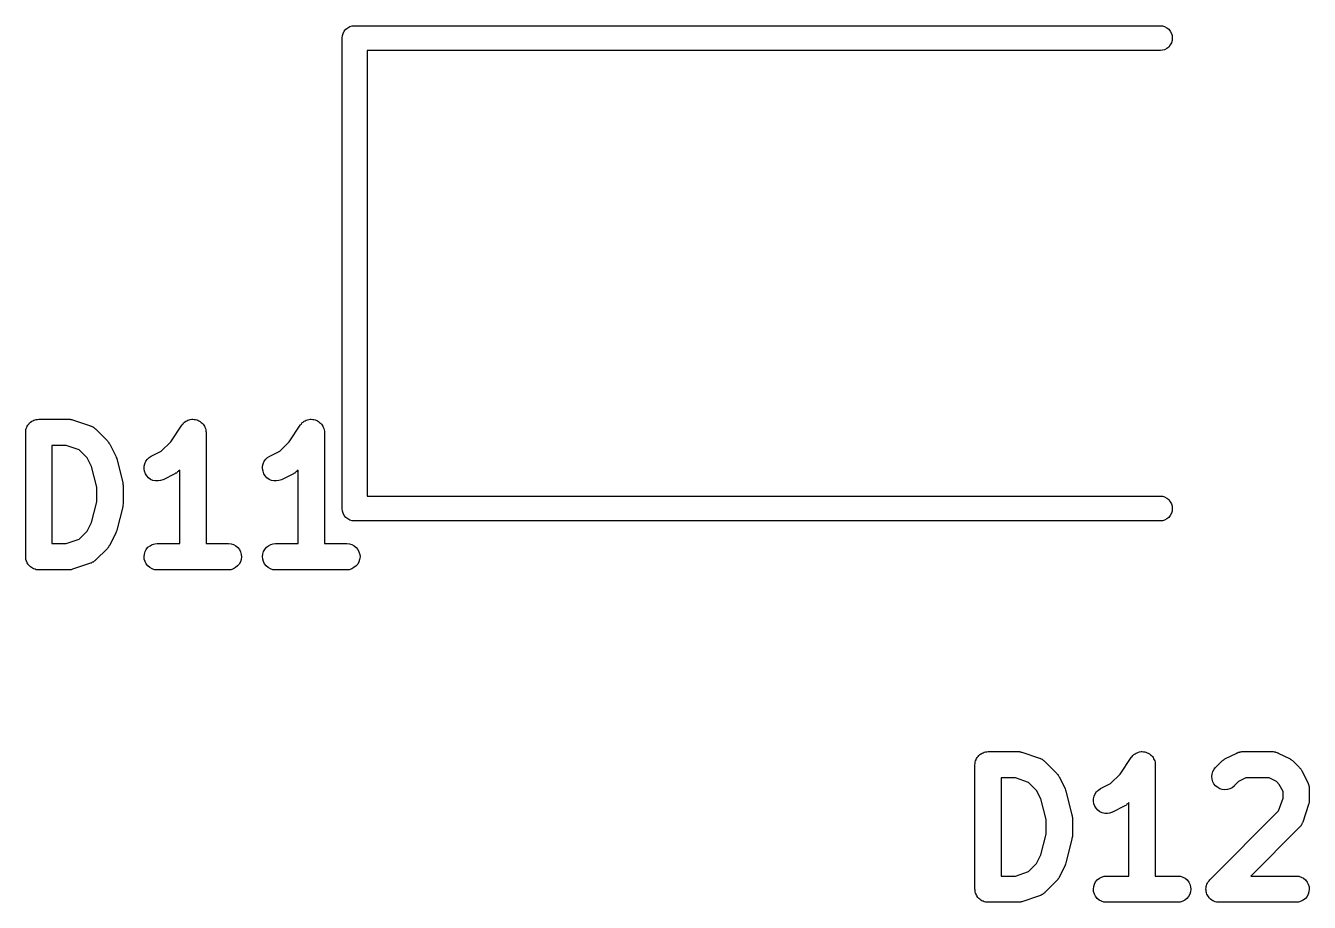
# Model space of a CAD drawing. Extents: x 100.6 to 144.5, y -108 to -92.
# Drawn here: x 138.13 to 144.32, y -108.03 to -103.81 of the extents above; entities that cross this region are included whole.
import ezdxf

# ---------------------------------------------------------------- set-up
doc = ezdxf.new("R2010")
doc.units = 0
doc.header["$MEASUREMENT"] = 0
doc.layers.add('BLACK', color=7, linetype='CONTINUOUS')

msp = doc.modelspace()

# ---------------------------------------------------------------- linework, layer by layer
at = {"layer": 'BLACK', "linetype": 'CONTINUOUS'}
for p, q in [((139.655, -103.865), (139.656, -103.853)), ((139.656, -103.853), (139.659, -103.842)), ((139.659, -103.842), (139.665, -103.832)), ((139.665, -103.832), (139.672, -103.822)), ((139.672, -103.822), (139.682, -103.815)), ((139.682, -103.815), (139.692, -103.809)), ((139.692, -103.809), (139.703, -103.806)), ((139.703, -103.806), (139.712, -103.805)), ((139.712, -103.805), (139.715, -103.805)), ((139.715, -103.805), (139.718, -103.805)), ((139.718, -103.805), (143.603, -103.805)), ((143.603, -103.805), (143.612, -103.806)), ((143.612, -103.806), (143.623, -103.809)), ((143.623, -103.809), (143.633, -103.815)), ((143.633, -103.815), (143.643, -103.822)), ((143.643, -103.822), (143.65, -103.832)), ((143.65, -103.832), (143.656, -103.842)), ((143.656, -103.842), (143.659, -103.853)), ((143.659, -103.853), (143.66, -103.865)), ((139.655, -103.868), (139.655, -103.865)), ((139.655, -106.132), (139.655, -103.868)), ((143.633, -103.915), (143.623, -103.921)), ((143.643, -103.908), (143.633, -103.915)), ((143.65, -103.898), (143.643, -103.908)), ((143.656, -103.888), (143.65, -103.898)), ((143.659, -103.877), (143.656, -103.888)), ((143.66, -103.865), (143.659, -103.877)), ((143.603, -103.925), (139.775, -103.925)), ((139.775, -103.925), (139.775, -106.075)), ((143.612, -103.924), (143.603, -103.925)), ((143.623, -103.921), (143.612, -103.924)), ((138.156, -105.715), (138.156, -105.714)), ((138.156, -105.714), (138.157, -105.714)), ((138.157, -105.714), (138.162, -105.712)), ((138.162, -105.712), (138.167, -105.709)), ((138.167, -105.709), (138.167, -105.709)), ((138.167, -105.709), (138.168, -105.709)), ((138.168, -105.709), (138.173, -105.707)), ((138.173, -105.707), (138.179, -105.705)), ((138.179, -105.705), (138.179, -105.705)), ((138.179, -105.705), (138.18, -105.705)), ((138.18, -105.705), (138.185, -105.705)), ((138.185, -105.705), (138.191, -105.704)), ((138.191, -105.704), (138.334, -105.704)), ((138.334, -105.704), (138.335, -105.704)), ((138.335, -105.704), (138.339, -105.704)), ((138.339, -105.704), (138.342, -105.704)), ((138.342, -105.704), (138.345, -105.705)), ((138.345, -105.705), (138.347, -105.705)), ((138.347, -105.705), (138.351, -105.706)), ((138.351, -105.706), (138.354, -105.707)), ((138.354, -105.707), (138.44, -105.736)), ((138.894, -105.718), (138.9, -105.714)), ((138.9, -105.714), (138.905, -105.711)), ((138.9, -105.714), (138.9, -105.714)), ((138.9, -105.714), (138.9, -105.714)), ((138.905, -105.711), (138.91, -105.709)), ((138.91, -105.709), (138.911, -105.709)), ((138.911, -105.709), (138.917, -105.707)), ((138.911, -105.709), (138.911, -105.709)), ((138.917, -105.707), (138.922, -105.705)), ((138.922, -105.705), (138.929, -105.704)), ((138.922, -105.705), (138.922, -105.705)), ((138.922, -105.705), (138.922, -105.705)), ((138.929, -105.704), (138.935, -105.704)), ((138.935, -105.704), (138.935, -105.704)), ((138.935, -105.704), (138.935, -105.704)), ((138.935, -105.704), (138.941, -105.705)), ((138.941, -105.705), (138.947, -105.705)), ((138.947, -105.705), (138.947, -105.705)), ((138.947, -105.705), (138.947, -105.705)), ((138.947, -105.705), (138.953, -105.707)), ((138.953, -105.707), (138.959, -105.709)), ((138.959, -105.709), (138.959, -105.709)), ((138.959, -105.709), (138.959, -105.709)), ((138.959, -105.709), (138.964, -105.712)), ((138.964, -105.712), (138.97, -105.715)), ((139.466, -105.718), (139.471, -105.714)), ((139.471, -105.714), (139.476, -105.711)), ((139.471, -105.714), (139.471, -105.714)), ((139.471, -105.714), (139.471, -105.714)), ((139.476, -105.711), (139.482, -105.709)), ((139.482, -105.709), (139.488, -105.707)), ((139.482, -105.709), (139.482, -105.709)), ((139.482, -105.709), (139.482, -105.709)), ((139.488, -105.707), (139.494, -105.705)), ((139.494, -105.705), (139.5, -105.704)), ((139.494, -105.705), (139.494, -105.705)), ((139.494, -105.705), (139.494, -105.705)), ((139.5, -105.704), (139.506, -105.704)), ((139.506, -105.704), (139.506, -105.704)), ((139.506, -105.704), (139.506, -105.704)), ((139.506, -105.704), (139.513, -105.705)), ((139.513, -105.705), (139.518, -105.705)), ((139.518, -105.705), (139.519, -105.705)), ((139.519, -105.705), (139.519, -105.705)), ((139.519, -105.705), (139.525, -105.707)), ((139.525, -105.707), (139.53, -105.709)), ((139.53, -105.709), (139.53, -105.709)), ((139.53, -105.709), (139.53, -105.709)), ((139.53, -105.709), (139.536, -105.712)), ((139.536, -105.712), (139.541, -105.715)), ((138.128, -105.767), (138.129, -105.761)), ((138.128, -106.367), (138.128, -105.767)), ((138.128, -105.767), (138.128, -105.767)), ((138.128, -105.767), (138.128, -105.767)), ((138.128, -105.767), (138.128, -105.767)), ((138.128, -105.767), (138.128, -105.767)), ((138.129, -105.754), (138.131, -105.749)), ((138.129, -105.755), (138.129, -105.754)), ((138.129, -105.754), (138.129, -105.754)), ((138.129, -105.761), (138.129, -105.755)), ((138.131, -105.749), (138.133, -105.743)), ((138.133, -105.742), (138.136, -105.737)), ((138.133, -105.743), (138.133, -105.742)), ((138.133, -105.743), (138.133, -105.743)), ((138.136, -105.737), (138.139, -105.732)), ((138.139, -105.732), (138.143, -105.727)), ((138.139, -105.732), (138.139, -105.732)), ((138.139, -105.732), (138.139, -105.732)), ((138.143, -105.727), (138.147, -105.722)), ((138.147, -105.722), (138.152, -105.718)), ((138.147, -105.722), (138.147, -105.722)), ((138.147, -105.722), (138.147, -105.722)), ((138.152, -105.718), (138.156, -105.715)), ((138.44, -105.736), (138.441, -105.736)), ((138.441, -105.736), (138.443, -105.737)), ((138.443, -105.737), (138.444, -105.737)), ((138.444, -105.737), (138.448, -105.739)), ((138.448, -105.739), (138.452, -105.741)), ((138.452, -105.741), (138.454, -105.742)), ((138.454, -105.742), (138.455, -105.743)), ((138.455, -105.743), (138.459, -105.746)), ((138.459, -105.746), (138.462, -105.749)), ((138.462, -105.749), (138.463, -105.75)), ((138.463, -105.75), (138.465, -105.751)), ((138.465, -105.751), (138.522, -105.808)), ((138.828, -105.813), (138.881, -105.732)), ((138.881, -105.732), (138.882, -105.731)), ((138.882, -105.731), (138.886, -105.727)), ((138.886, -105.727), (138.89, -105.722)), ((138.89, -105.722), (138.894, -105.718)), ((138.89, -105.722), (138.89, -105.722)), ((138.89, -105.722), (138.89, -105.722)), ((138.97, -105.715), (138.97, -105.715)), ((138.97, -105.715), (138.97, -105.715)), ((138.97, -105.715), (138.975, -105.719)), ((138.975, -105.719), (138.979, -105.723)), ((138.979, -105.723), (138.979, -105.723)), ((138.979, -105.723), (138.979, -105.723)), ((138.979, -105.723), (138.984, -105.728)), ((138.984, -105.728), (138.987, -105.732)), ((138.987, -105.732), (138.987, -105.732)), ((138.987, -105.732), (138.987, -105.732)), ((138.987, -105.732), (138.99, -105.738)), ((138.99, -105.738), (138.993, -105.743)), ((138.993, -105.743), (138.993, -105.743)), ((138.993, -105.743), (138.993, -105.743)), ((138.993, -105.743), (138.995, -105.749)), ((138.995, -105.749), (138.997, -105.755)), ((138.997, -105.755), (138.997, -105.755)), ((138.997, -105.755), (138.997, -105.755)), ((138.997, -105.755), (138.997, -105.761)), ((138.997, -105.761), (138.998, -105.767)), ((138.998, -105.767), (138.998, -106.304)), ((139.399, -105.813), (139.453, -105.732)), ((139.453, -105.731), (139.458, -105.727)), ((139.453, -105.732), (139.453, -105.731)), ((139.458, -105.727), (139.461, -105.722)), ((139.461, -105.722), (139.466, -105.718)), ((139.461, -105.722), (139.461, -105.722)), ((139.461, -105.722), (139.461, -105.722)), ((139.541, -105.715), (139.541, -105.715)), ((139.541, -105.715), (139.541, -105.715)), ((139.541, -105.715), (139.546, -105.719)), ((139.546, -105.719), (139.551, -105.723)), ((139.551, -105.723), (139.551, -105.723)), ((139.551, -105.723), (139.551, -105.723)), ((139.551, -105.723), (139.555, -105.728)), ((139.555, -105.728), (139.559, -105.732)), ((139.559, -105.732), (139.559, -105.732)), ((139.559, -105.732), (139.559, -105.732)), ((139.559, -105.732), (139.562, -105.738)), ((139.562, -105.738), (139.564, -105.743)), ((139.564, -105.743), (139.564, -105.743)), ((139.564, -105.743), (139.564, -105.743)), ((139.564, -105.743), (139.566, -105.749)), ((139.566, -105.749), (139.568, -105.755)), ((139.568, -105.755), (139.568, -105.755)), ((139.568, -105.755), (139.568, -105.755)), ((139.568, -105.755), (139.569, -105.761)), ((139.569, -105.761), (139.569, -105.767)), ((139.569, -105.767), (139.569, -106.304)), ((138.255, -105.831), (138.255, -106.304)), ((138.324, -105.831), (138.255, -105.831)), ((138.386, -105.852), (138.324, -105.831)), ((138.522, -105.808), (138.523, -105.809)), ((138.523, -105.809), (138.525, -105.812)), ((138.525, -105.812), (138.527, -105.814)), ((138.527, -105.814), (138.529, -105.816)), ((138.529, -105.816), (138.53, -105.819)), ((138.53, -105.819), (138.532, -105.822)), ((138.532, -105.822), (138.534, -105.825)), ((138.534, -105.825), (138.563, -105.882)), ((138.782, -105.858), (138.828, -105.813)), ((139.354, -105.858), (139.399, -105.813)), ((138.425, -105.891), (138.386, -105.852)), ((138.446, -105.932), (138.425, -105.891)), ((138.563, -105.882), (138.563, -105.883)), ((138.563, -105.883), (138.563, -105.883)), ((138.563, -105.883), (138.563, -105.883)), ((138.563, -105.883), (138.565, -105.889)), ((138.565, -105.889), (138.567, -105.894)), ((138.567, -105.894), (138.567, -105.895)), ((138.567, -105.895), (138.567, -105.895)), ((138.567, -105.895), (138.596, -106.009)), ((138.708, -105.907), (138.715, -105.897)), ((138.715, -105.897), (138.724, -105.889)), ((138.724, -105.889), (138.734, -105.882)), ((138.734, -105.882), (138.782, -105.858)), ((139.279, -105.907), (139.286, -105.897)), ((139.286, -105.897), (139.295, -105.889)), ((139.295, -105.889), (139.306, -105.882)), ((139.306, -105.882), (139.354, -105.858)), ((138.471, -106.032), (138.446, -105.932)), ((138.699, -105.943), (138.7, -105.931)), ((138.702, -105.955), (138.699, -105.943)), ((138.7, -105.931), (138.703, -105.919)), ((138.706, -105.967), (138.702, -105.955)), ((138.703, -105.919), (138.708, -105.907)), ((138.857, -105.962), (138.855, -105.964)), ((138.859, -105.96), (138.857, -105.962)), ((138.861, -105.958), (138.859, -105.96)), ((138.864, -105.956), (138.861, -105.958)), ((138.865, -105.955), (138.864, -105.956)), ((138.871, -105.949), (138.865, -105.955)), ((138.871, -106.304), (138.871, -105.949)), ((139.271, -105.931), (139.274, -105.919)), ((139.271, -105.943), (139.271, -105.931)), ((139.273, -105.955), (139.271, -105.943)), ((139.277, -105.967), (139.273, -105.955)), ((139.274, -105.919), (139.279, -105.907)), ((139.428, -105.962), (139.426, -105.964)), ((139.43, -105.96), (139.428, -105.962)), ((139.433, -105.958), (139.43, -105.96)), ((139.436, -105.956), (139.433, -105.958)), ((139.442, -105.949), (139.436, -105.955)), ((139.436, -105.955), (139.436, -105.956)), ((139.442, -106.304), (139.442, -105.949)), ((138.596, -106.009), (138.596, -106.01)), ((138.596, -106.01), (138.596, -106.011)), ((138.596, -106.011), (138.597, -106.012)), ((138.597, -106.012), (138.597, -106.017)), ((138.597, -106.017), (138.598, -106.022)), ((138.598, -106.022), (138.598, -106.023)), ((138.598, -106.023), (138.598, -106.025)), ((138.712, -105.977), (138.706, -105.967)), ((138.721, -105.986), (138.712, -105.977)), ((138.731, -105.994), (138.721, -105.986)), ((138.742, -105.999), (138.731, -105.994)), ((138.754, -106.002), (138.742, -105.999)), ((138.767, -106.002), (138.754, -106.002)), ((138.779, -106), (138.767, -106.002)), ((138.79, -105.996), (138.779, -106)), ((138.791, -105.996), (138.79, -105.996)), ((138.848, -105.967), (138.791, -105.996)), ((138.851, -105.965), (138.848, -105.967)), ((138.855, -105.964), (138.851, -105.965)), ((139.284, -105.977), (139.277, -105.967)), ((139.292, -105.986), (139.284, -105.977)), ((139.302, -105.994), (139.292, -105.986)), ((139.314, -105.999), (139.302, -105.994)), ((139.326, -106.002), (139.314, -105.999)), ((139.338, -106.002), (139.326, -106.002)), ((139.35, -106), (139.338, -106.002)), ((139.362, -105.996), (139.35, -106)), ((139.363, -105.996), (139.362, -105.996)), ((139.42, -105.967), (139.363, -105.996)), ((139.423, -105.965), (139.42, -105.967)), ((139.426, -105.964), (139.423, -105.965)), ((138.471, -106.102), (138.471, -106.032)), ((138.598, -106.025), (138.598, -106.11)), ((139.775, -106.075), (143.603, -106.075)), ((143.603, -106.075), (143.612, -106.076)), ((143.612, -106.076), (143.623, -106.079)), ((143.623, -106.079), (143.633, -106.085)), ((143.633, -106.085), (143.643, -106.092)), ((138.446, -106.202), (138.471, -106.102)), ((138.596, -106.126), (138.567, -106.24)), ((138.597, -106.118), (138.596, -106.123)), ((138.596, -106.123), (138.596, -106.125)), ((138.596, -106.125), (138.596, -106.126)), ((138.598, -106.113), (138.597, -106.118)), ((138.598, -106.11), (138.598, -106.111)), ((138.598, -106.111), (138.598, -106.112)), ((138.598, -106.112), (138.598, -106.113)), ((139.655, -106.135), (139.655, -106.132)), ((139.656, -106.147), (139.655, -106.135)), ((139.659, -106.158), (139.656, -106.147)), ((143.643, -106.092), (143.65, -106.102)), ((143.65, -106.102), (143.656, -106.112)), ((143.656, -106.112), (143.659, -106.123)), ((143.659, -106.147), (143.656, -106.158)), ((143.659, -106.123), (143.66, -106.135)), ((143.66, -106.135), (143.659, -106.147)), ((138.425, -106.244), (138.446, -106.202)), ((139.665, -106.168), (139.659, -106.158)), ((139.672, -106.178), (139.665, -106.168)), ((139.682, -106.185), (139.672, -106.178)), ((139.692, -106.191), (139.682, -106.185)), ((139.703, -106.194), (139.692, -106.191)), ((139.712, -106.195), (139.703, -106.194)), ((139.715, -106.195), (139.712, -106.195)), ((139.712, -106.195), (139.712, -106.195)), ((139.718, -106.195), (139.715, -106.195)), ((143.603, -106.195), (139.718, -106.195)), ((143.612, -106.194), (143.603, -106.195)), ((143.623, -106.191), (143.612, -106.194)), ((143.633, -106.185), (143.623, -106.191)), ((143.643, -106.178), (143.633, -106.185)), ((143.65, -106.168), (143.643, -106.178)), ((143.656, -106.158), (143.65, -106.168)), ((138.386, -106.283), (138.425, -106.244)), ((138.563, -106.253), (138.534, -106.31)), ((138.565, -106.247), (138.563, -106.252)), ((138.563, -106.252), (138.563, -106.253)), ((138.563, -106.253), (138.563, -106.253)), ((138.567, -106.241), (138.565, -106.247)), ((138.567, -106.24), (138.567, -106.241)), ((138.567, -106.241), (138.567, -106.241)), ((138.567, -106.241), (138.567, -106.241)), ((138.255, -106.304), (138.324, -106.304)), ((138.324, -106.304), (138.386, -106.283)), ((138.522, -106.327), (138.465, -106.384)), ((138.524, -106.324), (138.522, -106.327)), ((138.527, -106.321), (138.524, -106.324)), ((138.528, -106.319), (138.527, -106.321)), ((138.53, -106.317), (138.528, -106.319)), ((138.532, -106.314), (138.53, -106.317)), ((138.534, -106.311), (138.532, -106.314)), ((138.534, -106.31), (138.534, -106.311)), ((138.704, -106.343), (138.71, -106.332)), ((138.71, -106.332), (138.718, -106.322)), ((138.718, -106.322), (138.728, -106.315)), ((138.728, -106.315), (138.739, -106.309)), ((138.739, -106.309), (138.751, -106.305)), ((138.751, -106.305), (138.763, -106.304)), ((138.763, -106.304), (138.871, -106.304)), ((138.998, -106.304), (139.106, -106.304)), ((139.106, -106.304), (139.107, -106.304)), ((139.107, -106.304), (139.119, -106.305)), ((139.119, -106.305), (139.131, -106.309)), ((139.131, -106.309), (139.142, -106.315)), ((139.142, -106.315), (139.151, -106.323)), ((139.151, -106.323), (139.159, -106.333)), ((139.159, -106.333), (139.165, -106.344)), ((139.276, -106.343), (139.282, -106.332)), ((139.282, -106.332), (139.29, -106.322)), ((139.29, -106.322), (139.299, -106.315)), ((139.299, -106.315), (139.31, -106.309)), ((139.31, -106.309), (139.322, -106.305)), ((139.322, -106.305), (139.334, -106.304)), ((139.334, -106.304), (139.442, -106.304)), ((139.569, -106.304), (139.677, -106.304)), ((139.677, -106.304), (139.678, -106.304)), ((139.678, -106.304), (139.69, -106.305)), ((139.69, -106.305), (139.702, -106.309)), ((139.702, -106.309), (139.713, -106.315)), ((139.713, -106.315), (139.723, -106.323)), ((139.723, -106.323), (139.73, -106.333)), ((139.73, -106.333), (139.736, -106.344)), ((138.129, -106.373), (138.128, -106.367)), ((138.129, -106.379), (138.129, -106.373)), ((138.129, -106.38), (138.129, -106.379)), ((138.131, -106.386), (138.129, -106.38)), ((138.129, -106.38), (138.129, -106.38)), ((138.133, -106.391), (138.131, -106.386)), ((138.133, -106.392), (138.133, -106.391)), ((138.133, -106.391), (138.133, -106.391)), ((138.136, -106.397), (138.133, -106.392)), ((138.451, -106.394), (138.447, -106.396)), ((138.453, -106.393), (138.451, -106.394)), ((138.455, -106.392), (138.453, -106.393)), ((138.458, -106.389), (138.455, -106.392)), ((138.462, -106.387), (138.458, -106.389)), ((138.463, -106.386), (138.462, -106.387)), ((138.464, -106.384), (138.463, -106.386)), ((138.465, -106.384), (138.464, -106.384)), ((138.699, -106.367), (138.701, -106.355)), ((138.7, -106.379), (138.699, -106.367)), ((138.704, -106.391), (138.7, -106.379)), ((138.701, -106.355), (138.704, -106.343)), ((138.71, -106.402), (138.704, -106.391)), ((139.164, -106.392), (139.158, -106.403)), ((139.168, -106.38), (139.164, -106.392)), ((139.165, -106.344), (139.168, -106.356)), ((139.168, -106.356), (139.169, -106.368)), ((139.169, -106.368), (139.168, -106.38)), ((139.271, -106.367), (139.272, -106.355)), ((139.272, -106.379), (139.271, -106.367)), ((139.272, -106.355), (139.276, -106.343)), ((139.275, -106.391), (139.272, -106.379)), ((139.281, -106.402), (139.275, -106.391)), ((139.736, -106.392), (139.73, -106.403)), ((139.736, -106.344), (139.74, -106.356)), ((139.739, -106.38), (139.736, -106.392)), ((139.741, -106.368), (139.739, -106.38)), ((139.74, -106.356), (139.741, -106.368)), ((138.138, -106.402), (138.136, -106.397)), ((138.139, -106.403), (138.138, -106.402)), ((138.138, -106.402), (138.138, -106.402)), ((138.142, -106.407), (138.139, -106.403)), ((138.146, -106.412), (138.142, -106.407)), ((138.151, -106.416), (138.146, -106.412)), ((138.146, -106.412), (138.146, -106.412)), ((138.146, -106.412), (138.146, -106.412)), ((138.156, -106.42), (138.151, -106.416)), ((138.161, -106.423), (138.156, -106.42)), ((138.156, -106.42), (138.156, -106.42)), ((138.156, -106.42), (138.156, -106.42)), ((138.166, -106.426), (138.161, -106.423)), ((138.167, -106.426), (138.166, -106.426)), ((138.173, -106.428), (138.167, -106.426)), ((138.167, -106.426), (138.167, -106.426)), ((138.178, -106.43), (138.173, -106.428)), ((138.179, -106.43), (138.178, -106.43)), ((138.178, -106.43), (138.178, -106.43)), ((138.185, -106.43), (138.179, -106.43)), ((138.191, -106.431), (138.185, -106.43)), ((138.334, -106.431), (138.191, -106.431)), ((138.191, -106.431), (138.191, -106.431)), ((138.191, -106.431), (138.191, -106.431)), ((138.191, -106.431), (138.191, -106.431)), ((138.191, -106.431), (138.191, -106.431)), ((138.338, -106.431), (138.334, -106.431)), ((138.341, -106.431), (138.338, -106.431)), ((138.344, -106.43), (138.341, -106.431)), ((138.347, -106.43), (138.344, -106.43)), ((138.35, -106.429), (138.347, -106.43)), ((138.354, -106.428), (138.35, -106.429)), ((138.44, -106.399), (138.354, -106.428)), ((138.354, -106.428), (138.354, -106.428)), ((138.442, -106.398), (138.44, -106.399)), ((138.444, -106.398), (138.442, -106.398)), ((138.447, -106.396), (138.444, -106.398)), ((138.717, -106.412), (138.71, -106.402)), ((138.727, -106.42), (138.717, -106.412)), ((138.738, -106.426), (138.727, -106.42)), ((138.75, -106.43), (138.738, -106.426)), ((138.762, -106.431), (138.75, -106.43)), ((138.763, -106.431), (138.762, -106.431)), ((139.106, -106.431), (138.763, -106.431)), ((139.118, -106.43), (139.106, -106.431)), ((139.13, -106.426), (139.118, -106.43)), ((139.141, -106.42), (139.13, -106.426)), ((139.15, -106.412), (139.141, -106.42)), ((139.158, -106.403), (139.15, -106.412)), ((139.289, -106.412), (139.281, -106.402)), ((139.298, -106.42), (139.289, -106.412)), ((139.309, -106.426), (139.298, -106.42)), ((139.321, -106.43), (139.309, -106.426)), ((139.333, -106.431), (139.321, -106.43)), ((139.334, -106.431), (139.333, -106.431)), ((139.677, -106.431), (139.334, -106.431)), ((139.689, -106.43), (139.677, -106.431)), ((139.701, -106.426), (139.689, -106.43)), ((139.712, -106.42), (139.701, -106.426)), ((139.722, -106.412), (139.712, -106.42)), ((139.73, -106.403), (139.722, -106.412)), ((142.727, -107.326), (142.732, -107.322)), ((142.732, -107.322), (142.736, -107.319)), ((142.736, -107.319), (142.736, -107.318)), ((142.736, -107.318), (142.737, -107.318)), ((142.737, -107.318), (142.742, -107.316)), ((142.742, -107.316), (142.747, -107.313)), ((142.747, -107.313), (142.747, -107.313)), ((142.747, -107.313), (142.748, -107.313)), ((142.748, -107.313), (142.753, -107.311)), ((142.753, -107.311), (142.759, -107.309)), ((142.759, -107.309), (142.759, -107.309)), ((142.759, -107.309), (142.76, -107.309)), ((142.76, -107.309), (142.765, -107.309)), ((142.765, -107.309), (142.771, -107.308)), ((142.771, -107.308), (142.914, -107.308)), ((142.914, -107.308), (142.915, -107.308)), ((142.915, -107.308), (142.919, -107.308)), ((142.919, -107.308), (142.922, -107.308)), ((142.922, -107.308), (142.925, -107.309)), ((142.925, -107.309), (142.927, -107.309)), ((142.927, -107.309), (142.931, -107.31)), ((142.931, -107.31), (142.934, -107.311)), ((142.934, -107.311), (143.02, -107.34)), ((143.47, -107.326), (143.474, -107.322)), ((143.474, -107.322), (143.48, -107.318)), ((143.48, -107.318), (143.485, -107.315)), ((143.48, -107.318), (143.48, -107.318)), ((143.48, -107.318), (143.48, -107.318)), ((143.485, -107.315), (143.49, -107.313)), ((143.49, -107.313), (143.491, -107.313)), ((143.491, -107.313), (143.497, -107.311)), ((143.491, -107.313), (143.491, -107.313)), ((143.497, -107.311), (143.502, -107.309)), ((143.502, -107.309), (143.509, -107.308)), ((143.502, -107.309), (143.502, -107.309)), ((143.502, -107.309), (143.502, -107.309)), ((143.509, -107.308), (143.515, -107.308)), ((143.515, -107.308), (143.515, -107.308)), ((143.515, -107.308), (143.515, -107.308)), ((143.515, -107.308), (143.521, -107.309)), ((143.521, -107.309), (143.527, -107.309)), ((143.527, -107.309), (143.527, -107.309)), ((143.527, -107.309), (143.527, -107.309)), ((143.527, -107.309), (143.533, -107.311)), ((143.533, -107.311), (143.539, -107.313)), ((143.539, -107.313), (143.539, -107.313)), ((143.539, -107.313), (143.539, -107.313)), ((143.539, -107.313), (143.544, -107.316)), ((143.544, -107.316), (143.55, -107.319)), ((143.55, -107.319), (143.55, -107.319)), ((143.55, -107.319), (143.55, -107.319)), ((143.55, -107.319), (143.555, -107.323)), ((143.555, -107.323), (143.559, -107.327)), ((143.914, -107.343), (143.972, -107.315)), ((143.972, -107.315), (143.972, -107.314)), ((143.972, -107.314), (143.974, -107.314)), ((143.974, -107.314), (143.976, -107.313)), ((143.976, -107.313), (143.98, -107.311)), ((143.98, -107.311), (143.984, -107.31)), ((143.984, -107.31), (143.986, -107.31)), ((143.986, -107.31), (143.988, -107.309)), ((143.988, -107.309), (143.992, -107.309)), ((143.992, -107.309), (143.996, -107.308)), ((143.996, -107.308), (143.998, -107.308)), ((143.998, -107.308), (144, -107.308)), ((144, -107.308), (144.143, -107.308)), ((144.143, -107.308), (144.144, -107.308)), ((144.144, -107.308), (144.146, -107.308)), ((144.146, -107.308), (144.147, -107.308)), ((144.147, -107.308), (144.152, -107.309)), ((144.152, -107.309), (144.156, -107.309)), ((144.156, -107.309), (144.158, -107.31)), ((144.158, -107.31), (144.16, -107.31)), ((144.16, -107.31), (144.164, -107.312)), ((144.164, -107.312), (144.168, -107.313)), ((144.168, -107.313), (144.17, -107.314)), ((144.17, -107.314), (144.171, -107.315)), ((144.171, -107.315), (144.228, -107.343)), ((142.708, -107.371), (142.709, -107.365)), ((142.708, -107.971), (142.708, -107.371)), ((142.708, -107.371), (142.708, -107.371)), ((142.708, -107.371), (142.708, -107.371)), ((142.708, -107.371), (142.708, -107.371)), ((142.708, -107.371), (142.708, -107.371)), ((142.709, -107.358), (142.711, -107.353)), ((142.709, -107.359), (142.709, -107.358)), ((142.709, -107.358), (142.709, -107.358)), ((142.709, -107.365), (142.709, -107.359)), ((142.711, -107.353), (142.713, -107.347)), ((142.713, -107.346), (142.716, -107.341)), ((142.713, -107.347), (142.713, -107.346)), ((142.713, -107.347), (142.713, -107.347)), ((142.716, -107.341), (142.719, -107.336)), ((142.719, -107.336), (142.723, -107.331)), ((142.719, -107.336), (142.719, -107.336)), ((142.719, -107.336), (142.719, -107.336)), ((142.723, -107.331), (142.727, -107.326)), ((142.727, -107.326), (142.727, -107.326)), ((142.727, -107.326), (142.727, -107.326)), ((143.02, -107.34), (143.021, -107.34)), ((143.021, -107.34), (143.023, -107.341)), ((143.023, -107.341), (143.024, -107.341)), ((143.024, -107.341), (143.028, -107.343)), ((143.028, -107.343), (143.032, -107.345)), ((143.032, -107.345), (143.034, -107.346)), ((143.034, -107.346), (143.035, -107.347)), ((143.035, -107.347), (143.039, -107.35)), ((143.039, -107.35), (143.042, -107.353)), ((143.042, -107.353), (143.043, -107.354)), ((143.043, -107.354), (143.045, -107.355)), ((143.045, -107.355), (143.102, -107.412)), ((143.408, -107.417), (143.461, -107.336)), ((143.461, -107.336), (143.462, -107.335)), ((143.462, -107.335), (143.466, -107.331)), ((143.466, -107.331), (143.47, -107.326)), ((143.47, -107.326), (143.47, -107.326)), ((143.47, -107.326), (143.47, -107.326)), ((143.559, -107.327), (143.559, -107.327)), ((143.559, -107.327), (143.559, -107.327)), ((143.559, -107.327), (143.564, -107.332)), ((143.564, -107.332), (143.567, -107.336)), ((143.567, -107.336), (143.567, -107.336)), ((143.567, -107.336), (143.567, -107.336)), ((143.567, -107.336), (143.57, -107.342)), ((143.57, -107.342), (143.573, -107.347)), ((143.573, -107.347), (143.573, -107.347)), ((143.573, -107.347), (143.573, -107.347)), ((143.573, -107.347), (143.575, -107.353)), ((143.575, -107.353), (143.577, -107.359)), ((143.577, -107.359), (143.577, -107.359)), ((143.577, -107.359), (143.577, -107.359)), ((143.577, -107.359), (143.577, -107.365)), ((143.577, -107.365), (143.578, -107.371)), ((143.578, -107.371), (143.578, -107.908)), ((143.862, -107.393), (143.869, -107.384)), ((143.869, -107.384), (143.898, -107.355)), ((143.898, -107.355), (143.899, -107.354)), ((143.899, -107.354), (143.901, -107.352)), ((143.901, -107.352), (143.904, -107.35)), ((143.904, -107.35), (143.906, -107.348)), ((143.906, -107.348), (143.908, -107.347)), ((143.908, -107.347), (143.911, -107.345)), ((143.911, -107.345), (143.914, -107.343)), ((144.228, -107.343), (144.229, -107.344)), ((144.229, -107.344), (144.232, -107.346)), ((144.232, -107.346), (144.235, -107.347)), ((144.235, -107.347), (144.237, -107.349)), ((144.237, -107.349), (144.24, -107.35)), ((144.24, -107.35), (144.242, -107.353)), ((144.242, -107.353), (144.245, -107.355)), ((144.245, -107.355), (144.273, -107.384)), ((144.273, -107.384), (144.274, -107.384)), ((144.274, -107.384), (144.276, -107.387)), ((142.835, -107.435), (142.835, -107.908)), ((142.904, -107.435), (142.835, -107.435)), ((142.966, -107.456), (142.904, -107.435)), ((143.102, -107.412), (143.103, -107.413)), ((143.103, -107.413), (143.105, -107.416)), ((143.105, -107.416), (143.107, -107.418)), ((143.107, -107.418), (143.109, -107.42)), ((143.109, -107.42), (143.11, -107.423)), ((143.11, -107.423), (143.112, -107.426)), ((143.112, -107.426), (143.114, -107.429)), ((143.114, -107.429), (143.143, -107.486)), ((143.362, -107.462), (143.408, -107.417)), ((143.851, -107.428), (143.852, -107.416)), ((143.852, -107.441), (143.851, -107.428)), ((143.852, -107.416), (143.856, -107.404)), ((143.855, -107.453), (143.852, -107.441)), ((143.856, -107.404), (143.862, -107.393)), ((144.015, -107.435), (143.98, -107.452)), ((144.128, -107.435), (144.015, -107.435)), ((144.162, -107.452), (144.128, -107.435)), ((144.276, -107.387), (144.279, -107.39)), ((144.279, -107.39), (144.28, -107.392)), ((144.28, -107.392), (144.282, -107.394)), ((144.282, -107.394), (144.283, -107.397)), ((144.283, -107.397), (144.285, -107.4)), ((144.285, -107.4), (144.314, -107.457)), ((143.005, -107.495), (142.966, -107.456)), ((143.026, -107.536), (143.005, -107.495)), ((143.143, -107.486), (143.143, -107.487)), ((143.143, -107.487), (143.143, -107.487)), ((143.143, -107.487), (143.143, -107.487)), ((143.143, -107.487), (143.145, -107.493)), ((143.145, -107.493), (143.147, -107.498)), ((143.147, -107.498), (143.147, -107.499)), ((143.147, -107.499), (143.147, -107.499)), ((143.147, -107.499), (143.176, -107.613)), ((143.288, -107.511), (143.295, -107.501)), ((143.295, -107.501), (143.304, -107.493)), ((143.304, -107.493), (143.314, -107.486)), ((143.314, -107.486), (143.362, -107.462)), ((143.861, -107.464), (143.855, -107.453)), ((143.869, -107.473), (143.861, -107.464)), ((143.879, -107.481), (143.869, -107.473)), ((143.889, -107.487), (143.879, -107.481)), ((143.901, -107.491), (143.889, -107.487)), ((143.914, -107.492), (143.901, -107.491)), ((143.926, -107.491), (143.914, -107.492)), ((143.938, -107.488), (143.926, -107.491)), ((143.949, -107.482), (143.938, -107.488)), ((143.959, -107.474), (143.949, -107.482)), ((143.98, -107.452), (143.959, -107.473)), ((143.959, -107.473), (143.959, -107.474)), ((144.176, -107.466), (144.162, -107.452)), ((144.194, -107.501), (144.176, -107.466)), ((144.194, -107.533), (144.194, -107.501)), ((144.314, -107.457), (144.314, -107.458)), ((144.314, -107.458), (144.315, -107.46)), ((144.315, -107.46), (144.316, -107.462)), ((144.316, -107.462), (144.317, -107.466)), ((144.317, -107.466), (144.319, -107.47)), ((144.319, -107.47), (144.319, -107.472)), ((144.319, -107.472), (144.319, -107.473)), ((144.319, -107.473), (144.32, -107.478)), ((144.32, -107.478), (144.321, -107.482)), ((144.321, -107.482), (144.32, -107.484)), ((144.32, -107.484), (144.321, -107.486)), ((144.321, -107.486), (144.321, -107.543)), ((143.051, -107.636), (143.026, -107.536)), ((143.279, -107.547), (143.28, -107.535)), ((143.282, -107.559), (143.279, -107.547)), ((143.28, -107.535), (143.283, -107.523)), ((143.286, -107.571), (143.282, -107.559)), ((143.283, -107.523), (143.288, -107.511)), ((143.292, -107.581), (143.286, -107.571)), ((143.428, -107.571), (143.371, -107.6)), ((143.431, -107.569), (143.428, -107.571)), ((143.435, -107.568), (143.431, -107.569)), ((143.437, -107.566), (143.435, -107.568)), ((143.439, -107.564), (143.437, -107.566)), ((143.441, -107.562), (143.439, -107.564)), ((143.444, -107.56), (143.441, -107.562)), ((143.445, -107.559), (143.444, -107.56)), ((143.451, -107.553), (143.445, -107.559)), ((143.451, -107.908), (143.451, -107.553)), ((144.173, -107.594), (144.194, -107.533)), ((144.317, -107.563), (144.289, -107.649)), ((144.318, -107.559), (144.317, -107.563)), ((144.319, -107.556), (144.318, -107.559)), ((144.32, -107.553), (144.319, -107.556)), ((144.321, -107.544), (144.32, -107.547)), ((144.32, -107.547), (144.32, -107.551)), ((144.32, -107.551), (144.32, -107.553)), ((144.321, -107.543), (144.321, -107.544)), ((143.176, -107.613), (143.176, -107.614)), ((143.176, -107.614), (143.176, -107.615)), ((143.176, -107.615), (143.177, -107.616)), ((143.177, -107.616), (143.177, -107.621)), ((143.177, -107.621), (143.178, -107.626)), ((143.178, -107.626), (143.178, -107.627)), ((143.178, -107.627), (143.178, -107.629)), ((143.178, -107.629), (143.178, -107.714)), ((143.301, -107.59), (143.292, -107.581)), ((143.311, -107.598), (143.301, -107.59)), ((143.322, -107.603), (143.311, -107.598)), ((143.334, -107.606), (143.322, -107.603)), ((143.347, -107.606), (143.334, -107.606)), ((143.359, -107.604), (143.347, -107.606)), ((143.37, -107.6), (143.359, -107.604)), ((143.371, -107.6), (143.37, -107.6)), ((143.841, -107.927), (144.173, -107.594)), ((143.051, -107.706), (143.051, -107.636)), ((144.273, -107.673), (144.039, -107.908)), ((144.275, -107.672), (144.273, -107.673)), ((144.276, -107.671), (144.275, -107.672)), ((144.279, -107.667), (144.276, -107.671)), ((144.281, -107.664), (144.279, -107.667)), ((144.282, -107.662), (144.281, -107.664)), ((144.283, -107.661), (144.282, -107.662)), ((144.285, -107.657), (144.283, -107.661)), ((144.287, -107.653), (144.285, -107.657)), ((144.288, -107.651), (144.287, -107.653)), ((144.289, -107.649), (144.288, -107.651)), ((144.289, -107.649), (144.289, -107.649)), ((143.026, -107.806), (143.051, -107.706)), ((143.176, -107.73), (143.147, -107.844)), ((143.177, -107.722), (143.176, -107.727)), ((143.176, -107.727), (143.176, -107.729)), ((143.176, -107.729), (143.176, -107.73)), ((143.178, -107.717), (143.177, -107.722)), ((143.178, -107.714), (143.178, -107.715)), ((143.178, -107.715), (143.178, -107.716)), ((143.178, -107.716), (143.178, -107.717)), ((143.005, -107.848), (143.026, -107.806)), ((142.966, -107.887), (143.005, -107.848)), ((143.143, -107.857), (143.114, -107.914)), ((143.145, -107.851), (143.143, -107.856)), ((143.143, -107.856), (143.143, -107.857)), ((143.143, -107.857), (143.143, -107.857)), ((143.147, -107.845), (143.145, -107.851)), ((143.147, -107.844), (143.147, -107.845)), ((143.147, -107.845), (143.147, -107.845)), ((143.147, -107.845), (143.147, -107.845)), ((142.835, -107.908), (142.904, -107.908)), ((142.904, -107.908), (142.966, -107.887)), ((143.102, -107.931), (143.045, -107.988)), ((143.104, -107.928), (143.102, -107.931)), ((143.107, -107.925), (143.104, -107.928)), ((143.108, -107.923), (143.107, -107.925)), ((143.11, -107.921), (143.108, -107.923)), ((143.112, -107.918), (143.11, -107.921)), ((143.114, -107.915), (143.112, -107.918)), ((143.114, -107.914), (143.114, -107.915)), ((143.284, -107.947), (143.29, -107.936)), ((143.29, -107.936), (143.298, -107.926)), ((143.298, -107.926), (143.308, -107.919)), ((143.308, -107.919), (143.319, -107.913)), ((143.319, -107.913), (143.331, -107.909)), ((143.331, -107.909), (143.343, -107.908)), ((143.343, -107.908), (143.451, -107.908)), ((143.578, -107.908), (143.686, -107.908)), ((143.686, -107.908), (143.687, -107.908)), ((143.687, -107.908), (143.699, -107.909)), ((143.699, -107.909), (143.711, -107.913)), ((143.711, -107.913), (143.722, -107.919)), ((143.722, -107.919), (143.731, -107.927)), ((143.731, -107.927), (143.739, -107.937)), ((143.739, -107.937), (143.745, -107.948)), ((143.827, -107.947), (143.83, -107.942)), ((143.83, -107.942), (143.833, -107.936)), ((143.833, -107.936), (143.837, -107.931)), ((143.833, -107.936), (143.833, -107.936)), ((143.833, -107.936), (143.833, -107.936)), ((143.837, -107.931), (143.841, -107.927)), ((144.039, -107.908), (144.257, -107.908)), ((144.257, -107.908), (144.258, -107.908)), ((144.258, -107.908), (144.27, -107.909)), ((144.27, -107.909), (144.282, -107.913)), ((144.282, -107.913), (144.293, -107.919)), ((144.293, -107.919), (144.303, -107.927)), ((144.303, -107.927), (144.31, -107.937)), ((144.31, -107.937), (144.316, -107.948)), ((142.709, -107.977), (142.708, -107.971)), ((142.709, -107.983), (142.709, -107.977)), ((142.709, -107.984), (142.709, -107.983)), ((142.711, -107.99), (142.709, -107.984)), ((142.709, -107.984), (142.709, -107.984)), ((142.713, -107.995), (142.711, -107.99)), ((142.713, -107.996), (142.713, -107.995)), ((142.713, -107.995), (142.713, -107.995)), ((142.716, -108.001), (142.713, -107.996)), ((142.718, -108.006), (142.716, -108.001)), ((143.02, -108.003), (142.934, -108.032)), ((143.022, -108.002), (143.02, -108.003)), ((143.024, -108.002), (143.022, -108.002)), ((143.027, -108), (143.024, -108.002)), ((143.031, -107.998), (143.027, -108)), ((143.033, -107.997), (143.031, -107.998)), ((143.035, -107.996), (143.033, -107.997)), ((143.038, -107.993), (143.035, -107.996)), ((143.042, -107.991), (143.038, -107.993)), ((143.043, -107.99), (143.042, -107.991)), ((143.044, -107.988), (143.043, -107.99)), ((143.045, -107.988), (143.044, -107.988)), ((143.279, -107.971), (143.281, -107.959)), ((143.28, -107.983), (143.279, -107.971)), ((143.284, -107.995), (143.28, -107.983)), ((143.281, -107.959), (143.284, -107.947)), ((143.29, -108.006), (143.284, -107.995)), ((143.744, -107.996), (143.738, -108.007)), ((143.748, -107.984), (143.744, -107.996)), ((143.745, -107.948), (143.748, -107.96)), ((143.748, -107.96), (143.749, -107.972)), ((143.749, -107.972), (143.748, -107.984)), ((143.822, -107.971), (143.823, -107.965)), ((143.823, -107.977), (143.822, -107.971)), ((143.822, -107.971), (143.822, -107.971)), ((143.822, -107.971), (143.822, -107.971)), ((143.823, -107.965), (143.823, -107.959)), ((143.823, -107.959), (143.823, -107.959)), ((143.823, -107.959), (143.824, -107.959)), ((143.823, -107.983), (143.823, -107.977)), ((143.823, -107.984), (143.823, -107.983)), ((143.823, -107.983), (143.823, -107.983)), ((143.825, -107.989), (143.823, -107.984)), ((143.824, -107.959), (143.825, -107.953)), ((143.825, -107.953), (143.827, -107.947)), ((143.827, -107.995), (143.825, -107.989)), ((143.827, -107.947), (143.827, -107.947)), ((143.827, -107.947), (143.827, -107.947)), ((143.83, -108.001), (143.827, -107.995)), ((143.827, -107.995), (143.827, -107.995)), ((143.827, -107.995), (143.827, -107.995)), ((143.833, -108.006), (143.83, -108.001)), ((144.316, -107.996), (144.31, -108.007)), ((144.316, -107.948), (144.32, -107.96)), ((144.319, -107.984), (144.316, -107.996)), ((144.321, -107.972), (144.319, -107.984)), ((144.32, -107.96), (144.321, -107.972)), ((142.719, -108.007), (142.718, -108.006)), ((142.718, -108.006), (142.718, -108.006)), ((142.722, -108.011), (142.719, -108.007)), ((142.726, -108.016), (142.722, -108.011)), ((142.731, -108.02), (142.726, -108.016)), ((142.726, -108.016), (142.726, -108.016)), ((142.726, -108.016), (142.726, -108.016)), ((142.736, -108.024), (142.731, -108.02)), ((142.741, -108.027), (142.736, -108.024)), ((142.736, -108.024), (142.736, -108.024)), ((142.736, -108.024), (142.736, -108.024)), ((142.746, -108.03), (142.741, -108.027)), ((142.747, -108.03), (142.746, -108.03)), ((142.753, -108.032), (142.747, -108.03)), ((142.747, -108.03), (142.747, -108.03)), ((142.758, -108.034), (142.753, -108.032)), ((142.759, -108.034), (142.758, -108.034)), ((142.758, -108.034), (142.758, -108.034)), ((142.765, -108.034), (142.759, -108.034)), ((142.771, -108.035), (142.765, -108.034)), ((142.914, -108.035), (142.771, -108.035)), ((142.771, -108.035), (142.771, -108.035)), ((142.771, -108.035), (142.771, -108.035)), ((142.771, -108.035), (142.771, -108.035)), ((142.771, -108.035), (142.771, -108.035)), ((142.918, -108.035), (142.914, -108.035)), ((142.921, -108.035), (142.918, -108.035)), ((142.924, -108.034), (142.921, -108.035)), ((142.927, -108.034), (142.924, -108.034)), ((142.93, -108.033), (142.927, -108.034)), ((142.934, -108.032), (142.93, -108.033)), ((142.934, -108.032), (142.934, -108.032)), ((143.297, -108.016), (143.29, -108.006)), ((143.307, -108.024), (143.297, -108.016)), ((143.318, -108.03), (143.307, -108.024)), ((143.33, -108.034), (143.318, -108.03)), ((143.342, -108.035), (143.33, -108.034)), ((143.343, -108.035), (143.342, -108.035)), ((143.686, -108.035), (143.343, -108.035)), ((143.698, -108.034), (143.686, -108.035)), ((143.71, -108.03), (143.698, -108.034)), ((143.721, -108.024), (143.71, -108.03)), ((143.73, -108.016), (143.721, -108.024)), ((143.738, -108.007), (143.73, -108.016)), ((143.837, -108.011), (143.833, -108.006)), ((143.833, -108.006), (143.833, -108.006)), ((143.833, -108.006), (143.833, -108.006)), ((143.84, -108.016), (143.837, -108.011)), ((143.841, -108.016), (143.84, -108.016)), ((143.84, -108.016), (143.84, -108.016)), ((143.845, -108.02), (143.841, -108.016)), ((143.85, -108.024), (143.845, -108.02)), ((143.855, -108.027), (143.85, -108.024)), ((143.85, -108.024), (143.85, -108.024)), ((143.85, -108.024), (143.85, -108.024)), ((143.861, -108.03), (143.855, -108.027)), ((143.867, -108.032), (143.861, -108.03)), ((143.861, -108.03), (143.861, -108.03)), ((143.861, -108.03), (143.861, -108.03)), ((143.873, -108.034), (143.867, -108.032)), ((143.879, -108.034), (143.873, -108.034)), ((143.873, -108.034), (143.873, -108.034)), ((143.873, -108.034), (143.873, -108.034)), ((143.885, -108.035), (143.879, -108.034)), ((143.886, -108.035), (143.885, -108.035)), ((143.885, -108.035), (143.885, -108.035)), ((143.885, -108.035), (143.885, -108.035)), ((143.885, -108.035), (143.885, -108.035)), ((144.257, -108.035), (143.886, -108.035)), ((144.269, -108.034), (144.257, -108.035)), ((144.281, -108.03), (144.269, -108.034)), ((144.292, -108.024), (144.281, -108.03)), ((144.302, -108.016), (144.292, -108.024)), ((144.31, -108.007), (144.302, -108.016))]:
    msp.add_line(p, q, dxfattribs=at)

doc.saveas('drawing.dxf')
